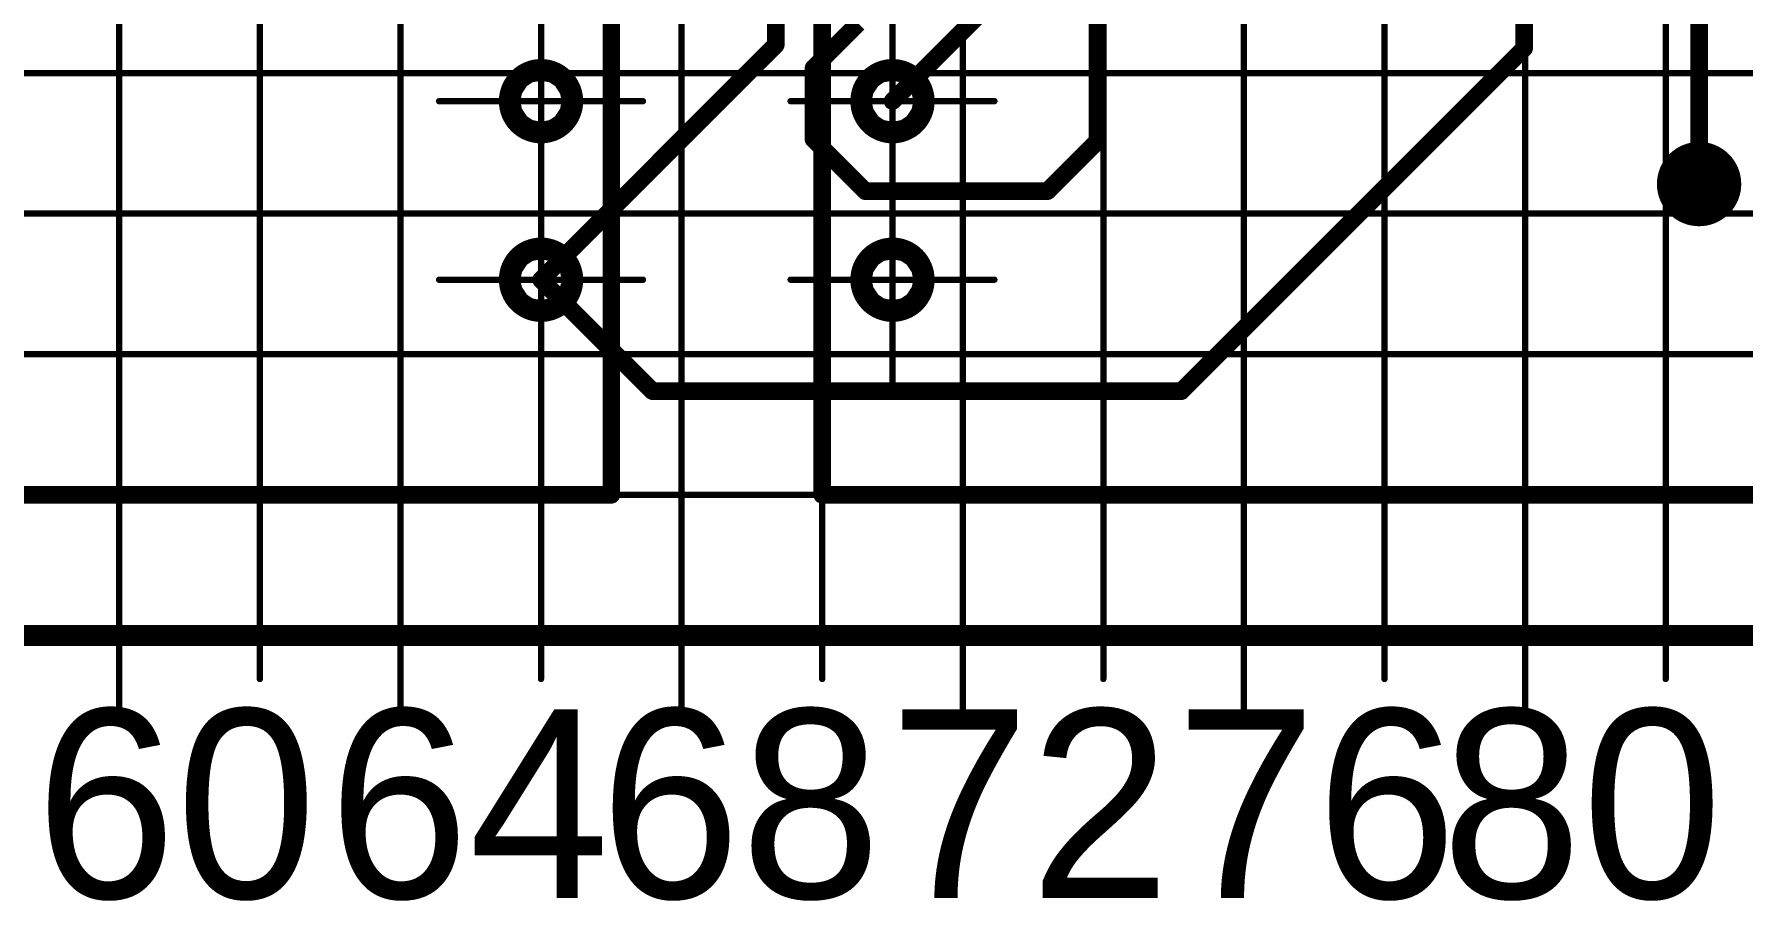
# Model space of a CAD drawing. Header units: millimetres. Extents: x 0 to 841, y 0 to 2540.
# Drawn here: x 190.58 to 239.19, y 2243.45 to 2268.11 of the extents above; entities that cross this region are included whole.
import ezdxf

# ---------------------------------------------------------------- set-up
doc = ezdxf.new("R2010")
doc.units = ezdxf.units.MM
for name, color, linetype in [('Mechanical11', 56, 'Continuous'), ('Mechanical12', 56, 'Continuous'), ('Mechanical7', 56, 'Continuous'), ('Mechanical9', 56, 'Continuous')]:
    doc.layers.add(name, color=color, linetype=linetype)

# ---------------------------------------------------------------- blocks, each defined once
blk = doc.blocks.new('BOASVIEW______T___O_______2_1_33_1_B_1')
at = {"layer": 'Mechanical12'}
for points, const_width in [([(134, 4), (134, 72)], 0.5), ([(140, 4), (140, 72)], 0.5), ([(100, 4), (134, 4)], 0.5), ([(140, 4), (174, 4)], 0.5), ([(0, 0), (320, 0)], 0.6), ([(0, 0), (320, 0)], 0.6), ([(10, 0), (320, 0)], 0.5)]:
    blk.add_lwpolyline(points, dxfattribs=dict(at, const_width=const_width))
for points, const_width in [([(132.9, 15.2, 1), (131.1, 15.2, 1)], 0.6), ([(142.9, 15.2, 1), (141.1, 15.2, 1)], 0.6), ([(130.95, 15.2, 1), (131.25, 15.2, 1)], 0.3), ([(132.75, 15.2, 1), (133.05, 15.2, 1)], 0.3), ([(140.95, 15.2, 1), (141.25, 15.2, 1)], 0.3), ([(142.75, 15.2, 1), (143.05, 15.2, 1)], 0.3), ([(132.9, 10.12, 1), (131.1, 10.12, 1)], 0.6), ([(142.9, 10.12, 1), (141.1, 10.12, 1)], 0.6), ([(130.95, 10.12, 1), (131.25, 10.12, 1)], 0.3), ([(132.75, 10.12, 1), (133.05, 10.12, 1)], 0.3), ([(140.95, 10.12, 1), (141.25, 10.12, 1)], 0.3), ([(142.75, 10.12, 1), (143.05, 10.12, 1)], 0.3), ([(133.875, 4, 1), (134.125, 4, 1)], 0.25), ([(133.875, 4, 1), (134.125, 4, 1)], 0.25), ([(139.875, 4, 1), (140.125, 4, 1)], 0.25), ([(139.875, 4, 1), (140.125, 4, 1)], 0.25)]:
    blk.add_lwpolyline(points, format="xyb", close=True, dxfattribs=dict(at, const_width=const_width))
at = {"layer": 'Mechanical7', "const_width": 0.18}
for points in [[(132, 12.3), (132, 18.1)], [(142, 12.3), (142, 18.1)], [(129.1, 15.2), (134.9, 15.2)], [(139.1, 15.2), (144.9, 15.2)], [(132, 7.22), (132, 13.02)], [(142, 7.22), (142, 13.02)], [(129.1, 10.12), (134.9, 10.12)], [(139.1, 10.12), (144.9, 10.12)]]:
    blk.add_lwpolyline(points, dxfattribs=at)
at = {"layer": 'Mechanical7', "const_width": 0.09}
for points in [[(129.055, 15.2, 1), (129.145, 15.2, 1)], [(134.855, 15.2, 1), (134.945, 15.2, 1)], [(139.055, 15.2, 1), (139.145, 15.2, 1)], [(144.855, 15.2, 1), (144.945, 15.2, 1)], [(131.955, 13.02, 1), (132.045, 13.02, 1)], [(141.955, 13.02, 1), (142.045, 13.02, 1)], [(131.955, 12.3, 1), (132.045, 12.3, 1)], [(141.955, 12.3, 1), (142.045, 12.3, 1)], [(129.055, 10.12, 1), (129.145, 10.12, 1)], [(134.855, 10.12, 1), (134.945, 10.12, 1)], [(139.055, 10.12, 1), (139.145, 10.12, 1)], [(144.855, 10.12, 1), (144.945, 10.12, 1)], [(131.955, 7.22, 1), (132.045, 7.22, 1)], [(141.955, 7.22, 1), (142.045, 7.22, 1)]]:
    blk.add_lwpolyline(points, format="xyb", close=True, dxfattribs=at)
blk = doc.blocks.new('BOASVIEW______T___L_____2_1_1_1_B_4')
at = {"layer": 'Mechanical11'}
for p, q in [((132, 15.2), (132, 15.812)), ((132, 15.812), (132.234, 15.765)), ((132.234, 15.765), (132.433, 15.633)), ((132.433, 15.633), (132.565, 15.434)), ((142, 15.2), (142, 15.812)), ((142, 15.812), (142.234, 15.765)), ((142.234, 15.765), (142.433, 15.633)), ((142.433, 15.633), (142.565, 15.434)), ((132, 15.2), (132.612, 15.2)), ((132, 14.588), (132, 15.2)), ((132.612, 15.2), (132, 15.2)), ((132.565, 15.434), (132.612, 15.2)), ((132.612, 15.2), (132.565, 14.966)), ((142, 15.2), (142.612, 15.2)), ((142, 14.588), (142, 15.2)), ((142.612, 15.2), (142, 15.2)), ((142.565, 15.434), (142.612, 15.2)), ((142.612, 15.2), (142.565, 14.966)), ((132.234, 14.635), (132, 14.588)), ((132.433, 14.767), (132.234, 14.635)), ((132.565, 14.966), (132.433, 14.767)), ((142.234, 14.635), (142, 14.588)), ((142.433, 14.767), (142.234, 14.635)), ((142.565, 14.966), (142.433, 14.767)), ((132, 10.12), (132, 10.732)), ((132, 10.732), (132.234, 10.685)), ((142, 10.12), (142, 10.732)), ((142, 10.732), (142.234, 10.685)), ((132.234, 10.685), (132.433, 10.553)), ((132.433, 10.553), (132.565, 10.354)), ((132.565, 10.354), (132.612, 10.12)), ((142.234, 10.685), (142.433, 10.553)), ((142.433, 10.553), (142.565, 10.354)), ((142.565, 10.354), (142.612, 10.12)), ((132, 10.12), (132.612, 10.12)), ((132, 9.508), (132, 10.12)), ((132.612, 10.12), (132, 10.12)), ((132.565, 9.886), (132.433, 9.687)), ((132.612, 10.12), (132.565, 9.886)), ((142, 10.12), (142.612, 10.12)), ((142, 9.508), (142, 10.12)), ((142.612, 10.12), (142, 10.12)), ((142.565, 9.886), (142.433, 9.687)), ((142.612, 10.12), (142.565, 9.886)), ((132.234, 9.555), (132, 9.508)), ((132.433, 9.687), (132.234, 9.555)), ((142.234, 9.555), (142, 9.508)), ((142.433, 9.687), (142.234, 9.555))]:
    blk.add_line(p, q, dxfattribs=at)
for points, const_width in [([(165.3, 12.842, 1), (164.6, 12.842, 1)], 0.7), ([(164.425, 12.842, 1), (164.775, 12.842, 1)], 0.35), ([(165.125, 12.842, 1), (165.475, 12.842, 1)], 0.35)]:
    blk.add_lwpolyline(points, format="xyb", close=True, dxfattribs=dict(at, const_width=const_width))
at = {"layer": 'Mechanical12'}
for p, q in [((131.435, 15.434), (131.567, 15.633)), ((131.567, 15.633), (131.766, 15.765)), ((131.766, 15.765), (132, 15.812)), ((132, 15.812), (132, 15.2)), ((141.435, 15.434), (141.567, 15.633)), ((141.567, 15.633), (141.766, 15.765)), ((141.766, 15.765), (142, 15.812)), ((142, 15.812), (142, 15.2)), ((131.388, 15.2), (131.435, 15.434)), ((131.388, 15.2), (132, 15.2)), ((131.435, 14.966), (131.388, 15.2)), ((132, 15.2), (131.388, 15.2)), ((132, 15.2), (132, 14.588)), ((141.388, 15.2), (141.435, 15.434)), ((141.388, 15.2), (142, 15.2)), ((141.435, 14.966), (141.388, 15.2)), ((142, 15.2), (141.388, 15.2)), ((142, 15.2), (142, 14.588)), ((131.567, 14.767), (131.435, 14.966)), ((131.766, 14.635), (131.567, 14.767)), ((132, 14.588), (131.766, 14.635)), ((141.567, 14.767), (141.435, 14.966)), ((141.766, 14.635), (141.567, 14.767)), ((142, 14.588), (141.766, 14.635)), ((131.766, 10.685), (132, 10.732)), ((132, 10.732), (132, 10.12)), ((141.766, 10.685), (142, 10.732)), ((142, 10.732), (142, 10.12)), ((131.388, 10.12), (131.435, 10.354)), ((131.435, 10.354), (131.567, 10.553)), ((131.567, 10.553), (131.766, 10.685)), ((141.388, 10.12), (141.435, 10.354)), ((141.435, 10.354), (141.567, 10.553)), ((141.567, 10.553), (141.766, 10.685)), ((131.388, 10.12), (132, 10.12)), ((131.435, 9.886), (131.388, 10.12)), ((132, 10.12), (131.388, 10.12)), ((131.567, 9.687), (131.435, 9.886)), ((132, 10.12), (132, 9.508)), ((141.388, 10.12), (142, 10.12)), ((141.435, 9.886), (141.388, 10.12)), ((142, 10.12), (141.388, 10.12)), ((141.567, 9.687), (141.435, 9.886)), ((142, 10.12), (142, 9.508)), ((131.766, 9.555), (131.567, 9.687)), ((132, 9.508), (131.766, 9.555)), ((141.766, 9.555), (141.567, 9.687)), ((142, 9.508), (141.766, 9.555))]:
    blk.add_line(p, q, dxfattribs=at)
for points, const_width in [([(159.972, 16.703), (159.972, 61.864)], 0.5), ([(164.95, 12.842), (164.95, 42.814)], 0.5), ([(138.679, 16.8), (138.679, 32.2)], 0.5), ([(147.83, 14.061), (147.83, 28.082)], 0.5), ([(142, 15.2), (145.24, 18.44)], 0.5), ([(139.753, 16.144), (141.023, 17.414)], 0.5), ([(132, 10.12), (138.679, 16.8)], 0.5), ([(150.218, 6.949), (159.972, 16.703)], 0.5), ([(139.753, 14.112), (139.753, 16.144)], 0.5), ([(139.753, 14.112), (141.226, 12.639)], 0.5), ([(146.408, 12.639), (147.83, 14.061)], 0.5), ([(141.226, 12.639), (146.408, 12.639)], 0.5), ([(132, 10.12), (135.171, 6.949)], 0.5), ([(135.171, 6.949), (150.218, 6.949)], 0.5), ([(0, 0), (320, 0)], 0.6), ([(0, 0), (320, 0)], 0.6)]:
    blk.add_lwpolyline(points, dxfattribs=dict(at, const_width=const_width))
for points, const_width in [([(138.554, 16.8, 1), (138.804, 16.8, 1)], 0.25), ([(138.554, 16.8, 1), (138.804, 16.8, 1)], 0.25), ([(159.847, 16.703, 1), (160.097, 16.703, 1)], 0.25), ([(159.847, 16.703, 1), (160.097, 16.703, 1)], 0.25), ([(132.9, 15.2, 1), (131.1, 15.2, 1)], 0.6), ([(139.628, 16.144, 1), (139.878, 16.144, 1)], 0.25), ([(139.628, 16.144, 1), (139.878, 16.144, 1)], 0.25), ([(142.9, 15.2, 1), (141.1, 15.2, 1)], 0.6), ([(130.95, 15.2, 1), (131.25, 15.2, 1)], 0.3), ([(132.75, 15.2, 1), (133.05, 15.2, 1)], 0.3), ([(140.95, 15.2, 1), (141.25, 15.2, 1)], 0.3), ([(141.875, 15.2, 1), (142.125, 15.2, 1)], 0.25), ([(142.75, 15.2, 1), (143.05, 15.2, 1)], 0.3), ([(139.628, 14.112, 1), (139.878, 14.112, 1)], 0.25), ([(139.628, 14.112, 1), (139.878, 14.112, 1)], 0.25), ([(147.705, 14.061, 1), (147.955, 14.061, 1)], 0.25), ([(147.705, 14.061, 1), (147.955, 14.061, 1)], 0.25), ([(165.9, 12.842, 1), (164, 12.842, 1)], 0.5), ([(141.101, 12.639, 1), (141.351, 12.639, 1)], 0.25), ([(141.101, 12.639, 1), (141.351, 12.639, 1)], 0.25), ([(146.283, 12.639, 1), (146.533, 12.639, 1)], 0.25), ([(146.283, 12.639, 1), (146.533, 12.639, 1)], 0.25), ([(163.875, 12.842, 1), (164.125, 12.842, 1)], 0.25), ([(164.825, 12.842, 1), (165.075, 12.842, 1)], 0.25), ([(165.775, 12.842, 1), (166.025, 12.842, 1)], 0.25), ([(132.9, 10.12, 1), (131.1, 10.12, 1)], 0.6), ([(142.9, 10.12, 1), (141.1, 10.12, 1)], 0.6), ([(130.95, 10.12, 1), (131.25, 10.12, 1)], 0.3), ([(131.875, 10.12, 1), (132.125, 10.12, 1)], 0.25), ([(131.875, 10.12, 1), (132.125, 10.12, 1)], 0.25), ([(132.75, 10.12, 1), (133.05, 10.12, 1)], 0.3), ([(140.95, 10.12, 1), (141.25, 10.12, 1)], 0.3), ([(142.75, 10.12, 1), (143.05, 10.12, 1)], 0.3), ([(135.046, 6.949, 1), (135.296, 6.949, 1)], 0.25), ([(135.046, 6.949, 1), (135.296, 6.949, 1)], 0.25), ([(150.093, 6.949, 1), (150.343, 6.949, 1)], 0.25), ([(150.093, 6.949, 1), (150.343, 6.949, 1)], 0.25)]:
    blk.add_lwpolyline(points, format="xyb", close=True, dxfattribs=dict(at, const_width=const_width))
at = {"layer": 'Mechanical7', "const_width": 0.18}
for points in [[(132, 12.6), (132, 17.8)], [(142, 12.6), (142, 17.8)], [(129.4, 15.2), (134.6, 15.2)], [(139.4, 15.2), (144.6, 15.2)], [(132, 7.52), (132, 12.72)], [(142, 7.52), (142, 12.72)], [(129.4, 10.12), (134.6, 10.12)], [(139.4, 10.12), (144.6, 10.12)]]:
    blk.add_lwpolyline(points, dxfattribs=at)
at = {"layer": 'Mechanical7', "const_width": 0.09}
for points in [[(129.355, 15.2, 1), (129.445, 15.2, 1)], [(134.555, 15.2, 1), (134.645, 15.2, 1)], [(139.355, 15.2, 1), (139.445, 15.2, 1)], [(144.555, 15.2, 1), (144.645, 15.2, 1)], [(131.955, 12.72, 1), (132.045, 12.72, 1)], [(131.955, 12.6, 1), (132.045, 12.6, 1)], [(141.955, 12.72, 1), (142.045, 12.72, 1)], [(141.955, 12.6, 1), (142.045, 12.6, 1)], [(129.355, 10.12, 1), (129.445, 10.12, 1)], [(134.555, 10.12, 1), (134.645, 10.12, 1)], [(139.355, 10.12, 1), (139.445, 10.12, 1)], [(144.555, 10.12, 1), (144.645, 10.12, 1)], [(131.955, 7.52, 1), (132.045, 7.52, 1)], [(141.955, 7.52, 1), (142.045, 7.52, 1)]]:
    blk.add_lwpolyline(points, format="xyb", close=True, dxfattribs=at)
at = {"layer": 'Mechanical9', "const_width": 0.18}
for points in [[(120, 0), (120, 210)], [(124, 0), (124, 210)], [(128, 0), (128, 210)], [(132, 0), (132, 210)], [(136, 0), (136, 210)], [(140, 0), (140, 210)], [(144, 0), (144, 210)], [(148, 0), (148, 210)], [(152, 0), (152, 210)], [(156, 0), (156, 210)], [(160, 0), (160, 210)], [(164, 0), (164, 210)], [(0, 16), (320, 16)], [(0, 12), (320, 12)], [(0, 8), (320, 8)], [(0, 4), (320, 4)], [(0, 0), (320, 0)], [(120, -1.24), (120, 0)], [(120, -2.48), (120, 0)], [(124, -1.24), (124, 0)], [(128, -1.24), (128, 0)], [(128, -2.48), (128, 0)], [(132, -1.24), (132, 0)], [(136, -1.24), (136, 0)], [(136, -2.48), (136, 0)], [(140, -1.24), (140, 0)], [(144, -1.24), (144, 0)], [(144, -2.48), (144, 0)], [(148, -1.24), (148, 0)], [(152, -1.24), (152, 0)], [(152, -2.48), (152, 0)], [(156, -1.24), (156, 0)], [(160, -1.24), (160, 0)], [(160, -2.48), (160, 0)], [(164, -1.24), (164, 0)]]:
    blk.add_lwpolyline(points, dxfattribs=at)
at = {"layer": 'Mechanical9', "const_width": 0.09}
for points in [[(119.955, 0, 1), (120.045, 0, 1)], [(119.955, 0, 1), (120.045, 0, 1)], [(119.955, 0, 1), (120.045, 0, 1)], [(123.955, 0, 1), (124.045, 0, 1)], [(123.955, 0, 1), (124.045, 0, 1)], [(127.955, 0, 1), (128.045, 0, 1)], [(127.955, 0, 1), (128.045, 0, 1)], [(127.955, 0, 1), (128.045, 0, 1)], [(131.955, 0, 1), (132.045, 0, 1)], [(131.955, 0, 1), (132.045, 0, 1)], [(135.955, 0, 1), (136.045, 0, 1)], [(135.955, 0, 1), (136.045, 0, 1)], [(135.955, 0, 1), (136.045, 0, 1)], [(139.955, 0, 1), (140.045, 0, 1)], [(139.955, 0, 1), (140.045, 0, 1)], [(143.955, 0, 1), (144.045, 0, 1)], [(143.955, 0, 1), (144.045, 0, 1)], [(143.955, 0, 1), (144.045, 0, 1)], [(147.955, 0, 1), (148.045, 0, 1)], [(147.955, 0, 1), (148.045, 0, 1)], [(151.955, 0, 1), (152.045, 0, 1)], [(151.955, 0, 1), (152.045, 0, 1)], [(151.955, 0, 1), (152.045, 0, 1)], [(155.955, 0, 1), (156.045, 0, 1)], [(155.955, 0, 1), (156.045, 0, 1)], [(159.955, 0, 1), (160.045, 0, 1)], [(159.955, 0, 1), (160.045, 0, 1)], [(159.955, 0, 1), (160.045, 0, 1)], [(163.955, 0, 1), (164.045, 0, 1)], [(163.955, 0, 1), (164.045, 0, 1)], [(119.955, -1.24, 1), (120.045, -1.24, 1)], [(123.955, -1.24, 1), (124.045, -1.24, 1)], [(127.955, -1.24, 1), (128.045, -1.24, 1)], [(131.955, -1.24, 1), (132.045, -1.24, 1)], [(135.955, -1.24, 1), (136.045, -1.24, 1)], [(139.955, -1.24, 1), (140.045, -1.24, 1)], [(143.955, -1.24, 1), (144.045, -1.24, 1)], [(147.955, -1.24, 1), (148.045, -1.24, 1)], [(151.955, -1.24, 1), (152.045, -1.24, 1)], [(155.955, -1.24, 1), (156.045, -1.24, 1)], [(159.955, -1.24, 1), (160.045, -1.24, 1)], [(163.955, -1.24, 1), (164.045, -1.24, 1)], [(119.955, -2.48, 1), (120.045, -2.48, 1)], [(127.955, -2.48, 1), (128.045, -2.48, 1)], [(135.955, -2.48, 1), (136.045, -2.48, 1)], [(143.955, -2.48, 1), (144.045, -2.48, 1)], [(151.955, -2.48, 1), (152.045, -2.48, 1)], [(159.955, -2.48, 1), (160.045, -2.48, 1)]]:
    blk.add_lwpolyline(points, format="xyb", close=True, dxfattribs=at)
at = {"layer": 'Mechanical7'}
for s, p in [('60', (117.617, -7.475)), ('64', (125.952, -7.475)), ('68', (133.676, -7.475)), ('72', (141.91, -7.475)), ('76', (150.062, -7.475)), ('80', (157.617, -7.475))]:
    blk.add_text(s, height=5.3763, dxfattribs=at).set_placement(p)

msp = doc.modelspace()

# ---------------------------------------------------------------- block references
for name in ['BOASVIEW______T___L_____2_1_1_1_B_4', 'BOASVIEW______T___O_______2_1_33_1_B_1']:
    msp.add_blockref(name, (73, 2251))

doc.saveas('drawing.dxf')
